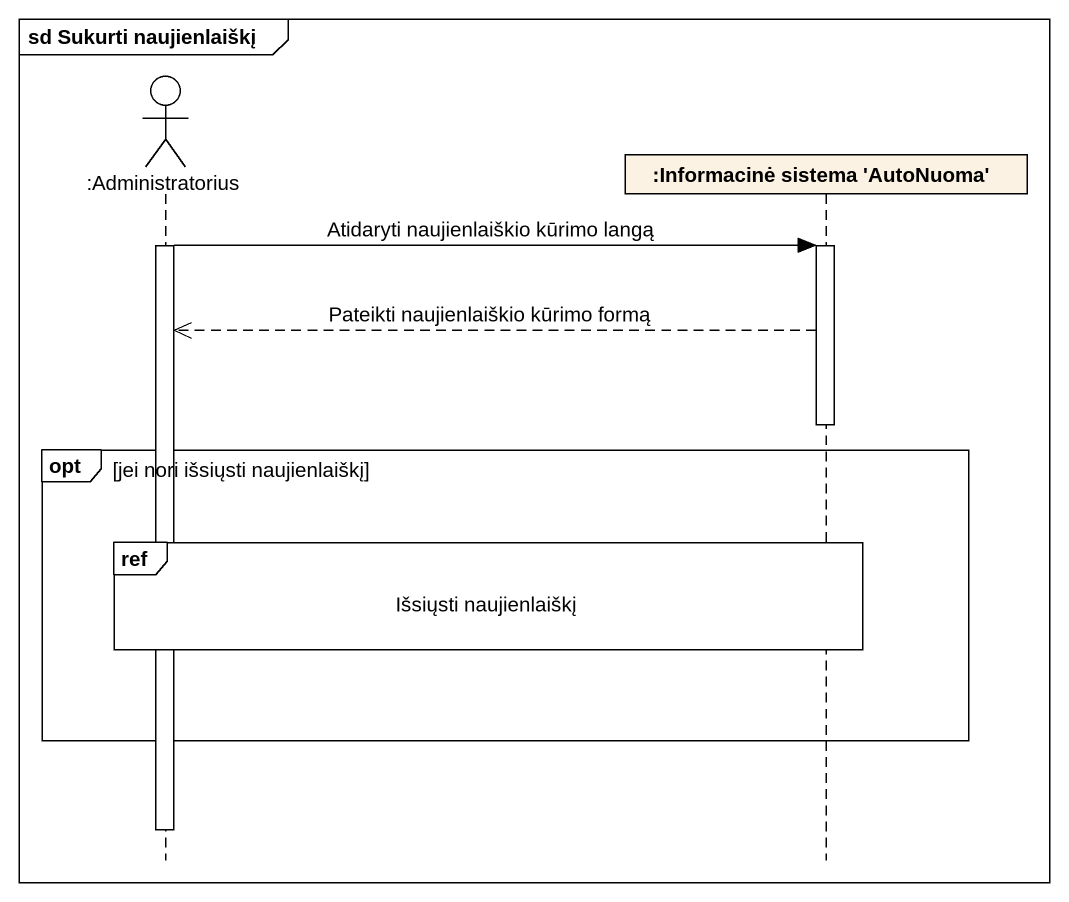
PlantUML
@startuml
mainframe sd Sukurti naujienlaiškį
hide footbox
actor ":Administratorius" as Administratorius
participant ":Informacinė sistema 'AutoNuoma'" as Informacinė_sistema

activate Administratorius
Administratorius -> Informacinė_sistema : Atidaryti naujienlaiškio kūrimo langą
activate Informacinė_sistema
Informacinė_sistema -->> Administratorius : Pateikti naujienlaiškio kūrimo formą
deactivate Informacinė_sistema
opt jei nori išsiųsti naujienlaiškį
  ref over Administratorius, Informacinė_sistema : Išsiųsti naujienlaiškį
end
deactivate Administratorius
@enduml
